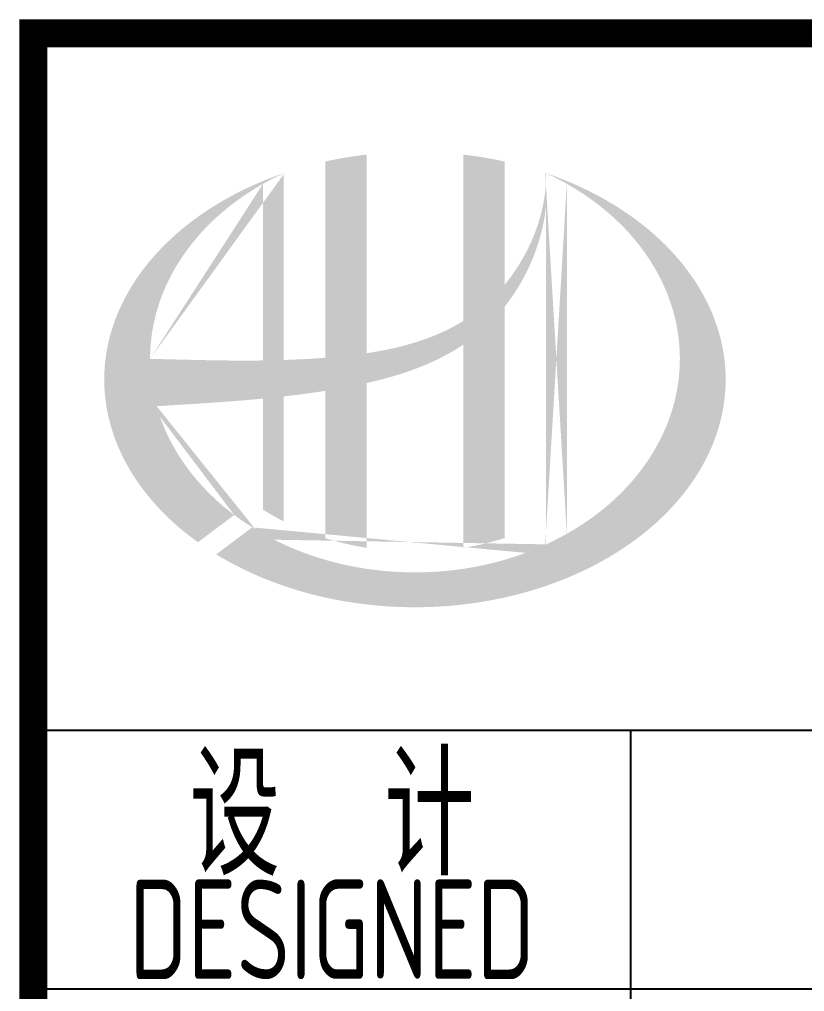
# Model space of a CAD drawing. Extents: x 5693218 to 11495510, y -728562 to -461276.
# Drawn here: x 5732340 to 5734310, y -499183 to -496741 of the extents above; entities that cross this region are included whole.
import ezdxf
from ezdxf.enums import TextEntityAlignment as Align

# ---------------------------------------------------------------- set-up
doc = ezdxf.new("R2010")
doc.units = 0
doc.header["$LTSCALE"] = 1000
doc.header["$MEASUREMENT"] = 0
doc.layers.get('0').update_dxf_attribs({"linetype": 'CONTINUOUS'})
doc.styles.add('AHD', font='sceie.shx', dxfattribs={"width": 0.7, "bigfont": 'sceic.shx'})

msp = doc.modelspace()

# ---------------------------------------------------------------- hatches: boundary and pattern name
h = msp.add_hatch(color=256)
edge = h.paths.add_edge_path()
edge.add_spline(control_points=[(5733211, -497654.8), (5733217.1, -497653.5), (5733223.2, -497652), (5733272.3, -497640.1), (5733314.9, -497627.2), (5733389.9, -497596), (5733422.8, -497579.1), (5733453.7, -497558.5)], knot_values=[61.629012, 61.629012, 61.629012, 61.629012, 63.330431, 63.330431, 75.353634, 75.353634, 85.398649, 85.398649, 85.398649, 85.398649], degree=3, periodic=0)
edge.add_line((5733453.7, -497558.5), (5733453.7, -498068.7))
edge.add_spline(control_points=[(5733453.7, -498068.7), (5733470.9, -498066), (5733487.9, -498062.6), (5733522.6, -498054.6), (5733540.3, -498049.7), (5733557.7, -498044.3)], knot_values=[4.908456, 4.908456, 4.908456, 4.908456, 4.992821, 4.992821, 5.083034, 5.083034, 5.083034, 5.083034], degree=3, periodic=0)
edge.add_line((5733557.7, -498044.3), (5733557.7, -497462.9))
edge.add_spline(control_points=[(5733557.7, -497462.9), (5733566.4, -497451.9), (5733574.5, -497440.6), (5733600.6, -497400.9), (5733616.3, -497370.9), (5733645.6, -497298.2), (5733656.8, -497254.4), (5733661.5, -497209.1), (5733661.6, -497207.8), (5733661.7, -497206.5)], knot_values=[97.991744, 97.991744, 97.991744, 97.991744, 101.64219, 101.64219, 110.337975, 110.337975, 121.934322, 121.934322, 122.270691, 122.270691, 122.270691, 122.270691], degree=3, periodic=0)
edge.add_line((5733661.7, -497206.5), (5733661.7, -497136.1))
edge.add_spline(control_points=[(5733661.7, -497136.1), (5733661.6, -497143.7), (5733661.3, -497151.4), (5733660.7, -497159.1)], knot_values=[126.194075, 126.194075, 126.194075, 126.194075, 128.396762, 128.396762, 128.396762, 128.396762], degree=3, periodic=0)
edge.add_spline(control_points=[(5733660.7, -497159.1), (5733660.2, -497165.3), (5733659.6, -497171.5), (5733658.8, -497177.7)], knot_values=[124.417049, 124.417049, 124.417049, 124.417049, 126.194075, 126.194075, 126.194075, 126.194075], degree=3, periodic=0)
edge.add_spline(control_points=[(5733658.8, -497177.7), (5733657.7, -497186.8), (5733656.2, -497196), (5733654.4, -497205.1)], knot_values=[121.80529, 121.80529, 121.80529, 121.80529, 124.417049, 124.417049, 124.417049, 124.417049], degree=3, periodic=0)
edge.add_spline(control_points=[(5733654.4, -497205.1), (5733652, -497217.2), (5733649.1, -497229.3), (5733645.6, -497241.4)], knot_values=[118.31574, 118.31574, 118.31574, 118.31574, 121.80529, 121.80529, 121.80529, 121.80529], degree=3, periodic=0)
edge.add_spline(control_points=[(5733645.6, -497241.4), (5733642.1, -497253.5), (5733638.1, -497265.5), (5733633.5, -497277.4)], knot_values=[114.795988, 114.795988, 114.795988, 114.795988, 118.31574, 118.31574, 118.31574, 118.31574], degree=3, periodic=0)
edge.add_spline(control_points=[(5733633.5, -497277.4), (5733629, -497289.1), (5733624.1, -497300.6), (5733618.6, -497311.9)], knot_values=[111.329641, 111.329641, 111.329641, 111.329641, 114.795988, 114.795988, 114.795988, 114.795988], degree=3, periodic=0)
edge.add_spline(control_points=[(5733618.6, -497311.9), (5733613.1, -497323.5), (5733607.1, -497334.8), (5733600.6, -497345.9)], knot_values=[107.79529, 107.79529, 107.79529, 107.79529, 111.329641, 111.329641, 111.329641, 111.329641], degree=3, periodic=0)
edge.add_spline(control_points=[(5733600.6, -497345.9), (5733594.3, -497356.7), (5733587.6, -497367.3), (5733580.5, -497377.5)], knot_values=[104.343579, 104.343579, 104.343579, 104.343579, 107.79529, 107.79529, 107.79529, 107.79529], degree=3, periodic=0)
edge.add_spline(control_points=[(5733580.5, -497377.5), (5733573.3, -497387.9), (5733565.7, -497398), (5733557.7, -497407.7)], knot_values=[100.8507, 100.8507, 100.8507, 100.8507, 104.343579, 104.343579, 104.343579, 104.343579], degree=3, periodic=0)
edge.add_line((5733557.7, -497407.7), (5733557.7, -497098.4))
edge.add_spline(control_points=[(5733557.7, -497098.4), (5733523.6, -497090.8), (5733488.9, -497085), (5733453.7, -497080.9)], knot_values=[4.423999, 4.423999, 4.423999, 4.423999, 4.558741, 4.558741, 4.558741, 4.558741], degree=3, periodic=0)
edge.add_line((5733453.7, -497080.9), (5733453.7, -497499))
edge.add_spline(control_points=[(5733453.7, -497499), (5733381.7, -497543.6), (5733297.5, -497566.8), (5733211, -497579.8)], knot_values=[63.246215, 63.246215, 63.246215, 63.246215, 87.689124, 87.689124, 87.689124, 87.689124], degree=3, periodic=0)
edge.add_line((5733211, -497579.8), (5733211, -497080.9))
edge.add_spline(control_points=[(5733211, -497080.9), (5733175.9, -497085), (5733141.1, -497090.8), (5733107, -497098.4)], knot_values=[4.866038, 4.866038, 4.866038, 4.866038, 5.000777, 5.000777, 5.000777, 5.000777], degree=3, periodic=0)
edge.add_line((5733107, -497098.4), (5733107, -497591.2))
edge.add_spline(control_points=[(5733107, -497591.2), (5733105.3, -497591.4), (5733070.4, -497594), (5733035.8, -497595.7), (5733003, -497596.8)], knot_values=[43.657356, 43.657356, 43.657356, 43.657356, 44.134253, 53.497092, 53.497092, 53.497092, 53.497092], degree=3, periodic=0)
edge.add_line((5733003, -497596.8), (5733003, -497127.7))
edge.add_spline(control_points=[(5733003, -497127.7), (5732986, -497133.5), (5732969.2, -497139.8), (5732952.8, -497146.5)], knot_values=[5.14157, 5.14157, 5.14157, 5.14157, 5.212921, 5.212921, 5.212921, 5.212921], degree=3, periodic=0)
edge.add_spline(control_points=[(5732952.8, -497146.5), (5732945.9, -497149.4), (5732939.1, -497152.3), (5732906.9, -497166.5), (5732882.3, -497178.7), (5732858.8, -497191.9)], knot_values=[5.212921, 5.212921, 5.212921, 5.212921, 5.24296, 5.24296, 5.355623, 5.355623, 5.355623, 5.355623], degree=3, periodic=0)
edge.add_spline(control_points=[(5732858.8, -497191.9), (5732844, -497200.3), (5732829.5, -497209), (5732815.5, -497218.1)], knot_values=[5.355623, 5.355623, 5.355623, 5.355623, 5.426974, 5.426974, 5.426974, 5.426974], degree=3, periodic=0)
edge.add_spline(control_points=[(5732815.5, -497218.1), (5732808.1, -497222.9), (5732800.8, -497227.9), (5732787.3, -497237.3), (5732781.1, -497241.9), (5732775, -497246.5)], knot_values=[5.426974, 5.426974, 5.426974, 5.426974, 5.464765, 5.464765, 5.498325, 5.498325, 5.498325, 5.498325], degree=3, periodic=0)
edge.add_spline(control_points=[(5732775, -497246.5), (5732748.9, -497266), (5732724.8, -497286.9), (5732702.9, -497308.9)], knot_values=[5.498325, 5.498325, 5.498325, 5.498325, 5.641027, 5.641027, 5.641027, 5.641027], degree=3, periodic=0)
edge.add_spline(control_points=[(5732702.9, -497308.9), (5732695.9, -497315.9), (5732689.2, -497323), (5732668.7, -497345.6), (5732655.8, -497361.4), (5732644.1, -497377.6)], knot_values=[5.641027, 5.641027, 5.641027, 5.641027, 5.686569, 5.686569, 5.783729, 5.783729, 5.783729, 5.783729], degree=3, periodic=0)
edge.add_spline(control_points=[(5732644.1, -497377.6), (5732628.9, -497398.4), (5732615.6, -497419.8), (5732602.5, -497444.7), (5732600.9, -497447.9), (5732599.3, -497451.1)], knot_values=[5.783729, 5.783729, 5.783729, 5.783729, 5.908374, 5.908374, 5.92643, 5.92643, 5.92643, 5.92643], degree=3, periodic=0)
edge.add_spline(control_points=[(5732599.3, -497451.1), (5732586.8, -497476.2), (5732576.8, -497501.9), (5732569.3, -497527.8)], knot_values=[5.92643, 5.92643, 5.92643, 5.92643, 6.069132, 6.069132, 6.069132, 6.069132], degree=3, periodic=0)
edge.add_spline(control_points=[(5732569.3, -497527.8), (5732566.1, -497538.9), (5732563.3, -497550.1), (5732557.9, -497576.2), (5732555.7, -497591.3), (5732554.2, -497606.3)], knot_values=[6.069132, 6.069132, 6.069132, 6.069132, 6.130179, 6.130179, 6.211834, 6.211834, 6.211834, 6.211834], degree=3, periodic=0)
edge.add_spline(control_points=[(5732554.2, -497606.3), (5732553, -497619.5), (5732552.4, -497632.7), (5732552.4, -497645.9)], knot_values=[6.211834, 6.211834, 6.211834, 6.211834, 6.283185, 6.283185, 6.283185, 6.283185], degree=3, periodic=0)
edge.add_spline(control_points=[(5732552.4, -497645.9), (5732552.4, -497655.2), (5732552.7, -497664.5), (5732553.3, -497673.9)], knot_values=[6.283185, 6.283185, 6.283185, 6.283185, 6.333655, 6.333655, 6.333655, 6.333655], degree=3, periodic=0)
edge.add_spline(control_points=[(5732553.3, -497673.9), (5732554.6, -497692.5), (5732557.1, -497711.1), (5732560.8, -497729.6)], knot_values=[6.333655, 6.333655, 6.333655, 6.333655, 6.434594, 6.434594, 6.434594, 6.434594], degree=3, periodic=0)
edge.add_spline(control_points=[(5732560.8, -497729.6), (5732561.1, -497730.9), (5732561.3, -497732.1), (5732565.3, -497750.6), (5732570, -497767.7), (5732575.9, -497784.8)], knot_values=[6.434594, 6.434594, 6.434594, 6.434594, 6.441278, 6.441278, 6.535532, 6.535532, 6.535532, 6.535532], degree=3, periodic=0)
edge.add_spline(control_points=[(5732575.9, -497784.8), (5732582.2, -497803), (5732589.7, -497821), (5732598.4, -497838.8)], knot_values=[6.535532, 6.535532, 6.535532, 6.535532, 6.636471, 6.636471, 6.636471, 6.636471], degree=3, periodic=0)
edge.add_spline(control_points=[(5732598.4, -497838.8), (5732600.6, -497843.3), (5732602.9, -497847.8), (5732612.3, -497865.4), (5732619.9, -497878.5), (5732628.3, -497891.3)], knot_values=[6.636471, 6.636471, 6.636471, 6.636471, 6.661894, 6.661894, 6.73741, 6.73741, 6.73741, 6.73741], degree=3, periodic=0)
edge.add_spline(control_points=[(5732628.3, -497891.3), (5732639.5, -497908.5), (5732651.9, -497925.3), (5732665.4, -497941.6)], knot_values=[6.73741, 6.73741, 6.73741, 6.73741, 6.838349, 6.838349, 6.838349, 6.838349], degree=3, periodic=0)
edge.add_spline(control_points=[(5732665.4, -497941.6), (5732671.3, -497948.8), (5732677.5, -497955.9), (5732692, -497971.8), (5732700.5, -497980.6), (5732709.4, -497989.3)], knot_values=[6.838349, 6.838349, 6.838349, 6.838349, 6.88251, 6.88251, 6.939288, 6.939288, 6.939288, 6.939288], degree=3, periodic=0)
edge.add_spline(control_points=[(5732709.4, -497989.3), (5732725.2, -498004.7), (5732742.1, -498019.5), (5732759.9, -498033.7)], knot_values=[6.939288, 6.939288, 6.939288, 6.939288, 7.040227, 7.040227, 7.040227, 7.040227], degree=3, periodic=0)
edge.add_spline(control_points=[(5732759.9, -498033.7), (5732768.9, -498040.8), (5732778.1, -498047.7), (5732787.5, -498054.5)], knot_values=[7.040227, 7.040227, 7.040227, 7.040227, 7.090696, 7.090696, 7.090696, 7.090696], degree=3, periodic=0)
edge.add_line((5732787.5, -498054.5), (5732878.7, -497986.1))
edge.add_ellipse((5733332.4, -497593.9), major_axis=(665, 0), ratio=0.806676, start_angle=192.819, end_angle=226.9853, ccw=False)
edge.add_spline(control_points=[(5732683.9, -497712.9), (5732708, -497711.4), (5732732, -497710), (5732820.7, -497704.4), (5732885.5, -497700.1), (5732951, -497693.8)], knot_values=[11.398263, 11.398263, 11.398263, 11.398263, 18.40729, 18.40729, 37.18094, 37.18094, 37.18094, 37.18094], degree=3, periodic=0)
edge.add_line((5732951, -497693.8), (5732951, -497972.9))
edge.add_spline(control_points=[(5732951, -497972.9), (5732954.6, -497975.1), (5732958.2, -497977.3), (5732975.1, -497987.5), (5732988.9, -497995.1), (5733003, -498002.2)], knot_values=[4.049945, 4.049945, 4.049945, 4.049945, 4.072021, 4.072021, 4.153257, 4.153257, 4.153257, 4.153257], degree=3, periodic=0)
edge.add_line((5733003, -498002.2), (5733003, -497688.3))
edge.add_spline(control_points=[(5733003, -497688.3), (5733035.2, -497684.7), (5733067.6, -497680.4), (5733102.5, -497675.1), (5733104.7, -497674.7), (5733107, -497674.4)], knot_values=[42.135009, 42.135009, 42.135009, 42.135009, 51.307228, 51.307228, 51.948574, 51.948574, 51.948574, 51.948574], degree=3, periodic=0)
edge.add_line((5733107, -497674.4), (5733107, -498044.3))
edge.add_spline(control_points=[(5733107, -498044.3), (5733140.7, -498054.8), (5733175.5, -498063), (5733211, -498068.7)], knot_values=[4.34174, 4.34174, 4.34174, 4.34174, 4.516316, 4.516316, 4.516316, 4.516316], degree=3, periodic=0)
edge.add_line((5733211, -498068.7), (5733211, -497654.8))
edge = h.paths.add_edge_path(flags=16)
edge.add_ellipse((5733332.4, -497593.9), major_axis=(665, 0), ratio=0.806676, start_angle=124.9875, end_angle=179.999, ccw=False)
edge.add_line((5732951, -497154.4), (5732951, -497598))
edge.add_spline(control_points=[(5732951, -497598), (5732855.7, -497599.3), (5732761.7, -497596.2), (5732667.3, -497593.9)], knot_values=[11.27373, 11.27373, 11.27373, 11.27373, 38.687513, 38.687513, 38.687513, 38.687513], degree=3, periodic=0)
edge = h.paths.add_edge_path()
edge.add_spline(control_points=[(5732833.5, -498085), (5732864.6, -498104), (5732897.7, -498121.3), (5732982.3, -498158.5), (5733035.6, -498176.4), (5733146.4, -498202.9), (5733203.8, -498211.6), (5733320, -498219.4), (5733378.6, -498218.5), (5733494.2, -498207), (5733551.1, -498196.5), (5733660.1, -498166.4), (5733712.2, -498146.9), (5733809.1, -498100), (5733853.9, -498072.7), (5733933.9, -498011.7), (5733969.1, -497978.1), (5734028.4, -497906.7), (5734052.5, -497868.8), (5734088.9, -497790.7), (5734101.2, -497750.4), (5734113.7, -497669.2), (5734114, -497628.3), (5734102.5, -497546.8), (5734090.7, -497506.3), (5734055.1, -497427.5), (5734031.3, -497389.3), (5733972.5, -497317.2), (5733937.5, -497283.2), (5733857.7, -497221.6), (5733812.9, -497193.9), (5733731.7, -497154.1), (5733697.4, -497139.9), (5733661.7, -497127.7)], knot_values=[0.886421, 0.886421, 0.886421, 0.886421, 1.040557, 1.040557, 1.261172, 1.261172, 1.481788, 1.481788, 1.702404, 1.702404, 1.92302, 1.92302, 2.143636, 2.143636, 2.364252, 2.364252, 2.584868, 2.584868, 2.805484, 2.805484, 3.026099, 3.026099, 3.246715, 3.246715, 3.46852, 3.46852, 3.690325, 3.690325, 3.91213, 3.91213, 4.133935, 4.133935, 4.283209, 4.283209, 4.283209, 4.283209], degree=3, periodic=0)
edge.add_line((5733661.7, -497127.7), (5733661.7, -497127.7))
edge.add_spline(control_points=[(5733661.7, -497127.8), (5733661.7, -497130.6), (5733661.7, -497133.3), (5733661.7, -497136.1)], knot_values=[128.396762, 128.396762, 128.396762, 128.396762, 129.192193, 129.192193, 129.192193, 129.192193], degree=3, periodic=0)
edge.add_line((5733661.7, -497136.1), (5733661.7, -498059.9))
edge.add_ellipse((5733332.4, -497593.9), major_axis=(665, 0), ratio=0.806676, start_angle=232.1054, end_angle=299.6833, ccw=False)
edge.add_line((5732923.9, -498017.2), (5732833.5, -498085))
edge = h.paths.add_edge_path(flags=16)
edge.add_ellipse((5733332.4, -497593.9), major_axis=(665, 0), ratio=0.806676, start_angle=304.9875, end_angle=415.0121, ccw=False)
edge.add_line((5733713.7, -498033.4), (5733713.7, -497154.4))
h = msp.add_hatch(color=256)
edge = h.paths.add_edge_path()
edge.add_spline(control_points=[(5733211, -497654.8), (5733217.1, -497653.5), (5733223.2, -497652), (5733272.3, -497640.1), (5733314.9, -497627.2), (5733389.9, -497596), (5733422.8, -497579.1), (5733453.7, -497558.5)], knot_values=[61.629012, 61.629012, 61.629012, 61.629012, 63.330431, 63.330431, 75.353634, 75.353634, 85.398649, 85.398649, 85.398649, 85.398649], degree=3, periodic=0)
edge.add_line((5733453.7, -497558.5), (5733453.7, -498068.7))
edge.add_spline(control_points=[(5733453.7, -498068.7), (5733470.9, -498066), (5733487.9, -498062.6), (5733522.6, -498054.6), (5733540.3, -498049.7), (5733557.7, -498044.3)], knot_values=[4.908456, 4.908456, 4.908456, 4.908456, 4.992821, 4.992821, 5.083034, 5.083034, 5.083034, 5.083034], degree=3, periodic=0)
edge.add_line((5733557.7, -498044.3), (5733557.7, -497462.9))
edge.add_spline(control_points=[(5733557.7, -497462.9), (5733566.4, -497451.9), (5733574.5, -497440.6), (5733600.6, -497400.9), (5733616.3, -497370.9), (5733645.6, -497298.2), (5733656.8, -497254.4), (5733661.5, -497209.1), (5733661.6, -497207.8), (5733661.7, -497206.5)], knot_values=[97.991744, 97.991744, 97.991744, 97.991744, 101.64219, 101.64219, 110.337975, 110.337975, 121.934322, 121.934322, 122.270691, 122.270691, 122.270691, 122.270691], degree=3, periodic=0)
edge.add_line((5733661.7, -497206.5), (5733661.7, -497136.1))
edge.add_spline(control_points=[(5733661.7, -497136.1), (5733661.6, -497143.7), (5733661.3, -497151.4), (5733660.7, -497159.1)], knot_values=[126.194075, 126.194075, 126.194075, 126.194075, 128.396762, 128.396762, 128.396762, 128.396762], degree=3, periodic=0)
edge.add_spline(control_points=[(5733660.7, -497159.1), (5733660.2, -497165.3), (5733659.6, -497171.5), (5733658.8, -497177.7)], knot_values=[124.417049, 124.417049, 124.417049, 124.417049, 126.194075, 126.194075, 126.194075, 126.194075], degree=3, periodic=0)
edge.add_spline(control_points=[(5733658.8, -497177.7), (5733657.7, -497186.8), (5733656.2, -497196), (5733654.4, -497205.1)], knot_values=[121.80529, 121.80529, 121.80529, 121.80529, 124.417049, 124.417049, 124.417049, 124.417049], degree=3, periodic=0)
edge.add_spline(control_points=[(5733654.4, -497205.1), (5733652, -497217.2), (5733649.1, -497229.3), (5733645.6, -497241.4)], knot_values=[118.31574, 118.31574, 118.31574, 118.31574, 121.80529, 121.80529, 121.80529, 121.80529], degree=3, periodic=0)
edge.add_spline(control_points=[(5733645.6, -497241.4), (5733642.1, -497253.5), (5733638.1, -497265.5), (5733633.5, -497277.4)], knot_values=[114.795988, 114.795988, 114.795988, 114.795988, 118.31574, 118.31574, 118.31574, 118.31574], degree=3, periodic=0)
edge.add_spline(control_points=[(5733633.5, -497277.4), (5733629, -497289.1), (5733624.1, -497300.6), (5733618.6, -497311.9)], knot_values=[111.329641, 111.329641, 111.329641, 111.329641, 114.795988, 114.795988, 114.795988, 114.795988], degree=3, periodic=0)
edge.add_spline(control_points=[(5733618.6, -497311.9), (5733613.1, -497323.5), (5733607.1, -497334.8), (5733600.6, -497345.9)], knot_values=[107.79529, 107.79529, 107.79529, 107.79529, 111.329641, 111.329641, 111.329641, 111.329641], degree=3, periodic=0)
edge.add_spline(control_points=[(5733600.6, -497345.9), (5733594.3, -497356.7), (5733587.6, -497367.3), (5733580.5, -497377.5)], knot_values=[104.343579, 104.343579, 104.343579, 104.343579, 107.79529, 107.79529, 107.79529, 107.79529], degree=3, periodic=0)
edge.add_spline(control_points=[(5733580.5, -497377.5), (5733573.3, -497387.9), (5733565.7, -497398), (5733557.7, -497407.7)], knot_values=[100.8507, 100.8507, 100.8507, 100.8507, 104.343579, 104.343579, 104.343579, 104.343579], degree=3, periodic=0)
edge.add_line((5733557.7, -497407.7), (5733557.7, -497098.4))
edge.add_spline(control_points=[(5733557.7, -497098.4), (5733523.6, -497090.8), (5733488.9, -497085), (5733453.7, -497080.9)], knot_values=[4.423999, 4.423999, 4.423999, 4.423999, 4.558741, 4.558741, 4.558741, 4.558741], degree=3, periodic=0)
edge.add_line((5733453.7, -497080.9), (5733453.7, -497499))
edge.add_spline(control_points=[(5733453.7, -497499), (5733381.7, -497543.6), (5733297.5, -497566.8), (5733211, -497579.8)], knot_values=[63.246215, 63.246215, 63.246215, 63.246215, 87.689124, 87.689124, 87.689124, 87.689124], degree=3, periodic=0)
edge.add_line((5733211, -497579.8), (5733211, -497080.9))
edge.add_spline(control_points=[(5733211, -497080.9), (5733175.9, -497085), (5733141.1, -497090.8), (5733107, -497098.4)], knot_values=[4.866038, 4.866038, 4.866038, 4.866038, 5.000777, 5.000777, 5.000777, 5.000777], degree=3, periodic=0)
edge.add_line((5733107, -497098.4), (5733107, -497591.2))
edge.add_spline(control_points=[(5733107, -497591.2), (5733105.3, -497591.4), (5733070.4, -497594), (5733035.8, -497595.7), (5733003, -497596.8)], knot_values=[43.657356, 43.657356, 43.657356, 43.657356, 44.134253, 53.497092, 53.497092, 53.497092, 53.497092], degree=3, periodic=0)
edge.add_line((5733003, -497596.8), (5733003, -497127.7))
edge.add_spline(control_points=[(5733003, -497127.7), (5732986, -497133.5), (5732969.2, -497139.8), (5732952.8, -497146.5)], knot_values=[5.14157, 5.14157, 5.14157, 5.14157, 5.212921, 5.212921, 5.212921, 5.212921], degree=3, periodic=0)
edge.add_spline(control_points=[(5732952.8, -497146.5), (5732945.9, -497149.4), (5732939.1, -497152.3), (5732906.9, -497166.5), (5732882.3, -497178.7), (5732858.8, -497191.9)], knot_values=[5.212921, 5.212921, 5.212921, 5.212921, 5.24296, 5.24296, 5.355623, 5.355623, 5.355623, 5.355623], degree=3, periodic=0)
edge.add_spline(control_points=[(5732858.8, -497191.9), (5732844, -497200.3), (5732829.5, -497209), (5732815.5, -497218.1)], knot_values=[5.355623, 5.355623, 5.355623, 5.355623, 5.426974, 5.426974, 5.426974, 5.426974], degree=3, periodic=0)
edge.add_spline(control_points=[(5732815.5, -497218.1), (5732808.1, -497222.9), (5732800.8, -497227.9), (5732787.3, -497237.3), (5732781.1, -497241.9), (5732775, -497246.5)], knot_values=[5.426974, 5.426974, 5.426974, 5.426974, 5.464765, 5.464765, 5.498325, 5.498325, 5.498325, 5.498325], degree=3, periodic=0)
edge.add_spline(control_points=[(5732775, -497246.5), (5732748.9, -497266), (5732724.8, -497286.9), (5732702.9, -497308.9)], knot_values=[5.498325, 5.498325, 5.498325, 5.498325, 5.641027, 5.641027, 5.641027, 5.641027], degree=3, periodic=0)
edge.add_spline(control_points=[(5732702.9, -497308.9), (5732695.9, -497315.9), (5732689.2, -497323), (5732668.7, -497345.6), (5732655.8, -497361.4), (5732644.1, -497377.6)], knot_values=[5.641027, 5.641027, 5.641027, 5.641027, 5.686569, 5.686569, 5.783729, 5.783729, 5.783729, 5.783729], degree=3, periodic=0)
edge.add_spline(control_points=[(5732644.1, -497377.6), (5732628.9, -497398.4), (5732615.6, -497419.8), (5732602.5, -497444.7), (5732600.9, -497447.9), (5732599.3, -497451.1)], knot_values=[5.783729, 5.783729, 5.783729, 5.783729, 5.908374, 5.908374, 5.92643, 5.92643, 5.92643, 5.92643], degree=3, periodic=0)
edge.add_spline(control_points=[(5732599.3, -497451.1), (5732586.8, -497476.2), (5732576.8, -497501.9), (5732569.3, -497527.8)], knot_values=[5.92643, 5.92643, 5.92643, 5.92643, 6.069132, 6.069132, 6.069132, 6.069132], degree=3, periodic=0)
edge.add_spline(control_points=[(5732569.3, -497527.8), (5732566.1, -497538.9), (5732563.3, -497550.1), (5732557.9, -497576.2), (5732555.7, -497591.3), (5732554.2, -497606.3)], knot_values=[6.069132, 6.069132, 6.069132, 6.069132, 6.130179, 6.130179, 6.211834, 6.211834, 6.211834, 6.211834], degree=3, periodic=0)
edge.add_spline(control_points=[(5732554.2, -497606.3), (5732553, -497619.5), (5732552.4, -497632.7), (5732552.4, -497645.9)], knot_values=[6.211834, 6.211834, 6.211834, 6.211834, 6.283185, 6.283185, 6.283185, 6.283185], degree=3, periodic=0)
edge.add_spline(control_points=[(5732552.4, -497645.9), (5732552.4, -497655.2), (5732552.7, -497664.5), (5732553.3, -497673.9)], knot_values=[6.283185, 6.283185, 6.283185, 6.283185, 6.333655, 6.333655, 6.333655, 6.333655], degree=3, periodic=0)
edge.add_spline(control_points=[(5732553.3, -497673.9), (5732554.6, -497692.5), (5732557.1, -497711.1), (5732560.8, -497729.6)], knot_values=[6.333655, 6.333655, 6.333655, 6.333655, 6.434594, 6.434594, 6.434594, 6.434594], degree=3, periodic=0)
edge.add_spline(control_points=[(5732560.8, -497729.6), (5732561.1, -497730.9), (5732561.3, -497732.1), (5732565.3, -497750.6), (5732570, -497767.7), (5732575.9, -497784.8)], knot_values=[6.434594, 6.434594, 6.434594, 6.434594, 6.441278, 6.441278, 6.535532, 6.535532, 6.535532, 6.535532], degree=3, periodic=0)
edge.add_spline(control_points=[(5732575.9, -497784.8), (5732582.2, -497803), (5732589.7, -497821), (5732598.4, -497838.8)], knot_values=[6.535532, 6.535532, 6.535532, 6.535532, 6.636471, 6.636471, 6.636471, 6.636471], degree=3, periodic=0)
edge.add_spline(control_points=[(5732598.4, -497838.8), (5732600.6, -497843.3), (5732602.9, -497847.8), (5732612.3, -497865.4), (5732619.9, -497878.5), (5732628.3, -497891.3)], knot_values=[6.636471, 6.636471, 6.636471, 6.636471, 6.661894, 6.661894, 6.73741, 6.73741, 6.73741, 6.73741], degree=3, periodic=0)
edge.add_spline(control_points=[(5732628.3, -497891.3), (5732639.5, -497908.5), (5732651.9, -497925.3), (5732665.4, -497941.6)], knot_values=[6.73741, 6.73741, 6.73741, 6.73741, 6.838349, 6.838349, 6.838349, 6.838349], degree=3, periodic=0)
edge.add_spline(control_points=[(5732665.4, -497941.6), (5732671.3, -497948.8), (5732677.5, -497955.9), (5732692, -497971.8), (5732700.5, -497980.6), (5732709.4, -497989.3)], knot_values=[6.838349, 6.838349, 6.838349, 6.838349, 6.88251, 6.88251, 6.939288, 6.939288, 6.939288, 6.939288], degree=3, periodic=0)
edge.add_spline(control_points=[(5732709.4, -497989.3), (5732725.2, -498004.7), (5732742.1, -498019.5), (5732759.9, -498033.7)], knot_values=[6.939288, 6.939288, 6.939288, 6.939288, 7.040227, 7.040227, 7.040227, 7.040227], degree=3, periodic=0)
edge.add_spline(control_points=[(5732759.9, -498033.7), (5732768.9, -498040.8), (5732778.1, -498047.7), (5732787.5, -498054.5)], knot_values=[7.040227, 7.040227, 7.040227, 7.040227, 7.090696, 7.090696, 7.090696, 7.090696], degree=3, periodic=0)
edge.add_line((5732787.5, -498054.5), (5732878.7, -497986.1))
edge.add_ellipse((5733332.4, -497593.9), major_axis=(665, 0), ratio=0.806676, start_angle=192.819, end_angle=226.9853, ccw=False)
edge.add_spline(control_points=[(5732683.9, -497712.9), (5732708, -497711.4), (5732732, -497710), (5732820.7, -497704.4), (5732885.5, -497700.1), (5732951, -497693.8)], knot_values=[11.398263, 11.398263, 11.398263, 11.398263, 18.40729, 18.40729, 37.18094, 37.18094, 37.18094, 37.18094], degree=3, periodic=0)
edge.add_line((5732951, -497693.8), (5732951, -497972.9))
edge.add_spline(control_points=[(5732951, -497972.9), (5732954.6, -497975.1), (5732958.2, -497977.3), (5732975.1, -497987.5), (5732988.9, -497995.1), (5733003, -498002.2)], knot_values=[4.049945, 4.049945, 4.049945, 4.049945, 4.072021, 4.072021, 4.153257, 4.153257, 4.153257, 4.153257], degree=3, periodic=0)
edge.add_line((5733003, -498002.2), (5733003, -497688.3))
edge.add_spline(control_points=[(5733003, -497688.3), (5733035.2, -497684.7), (5733067.6, -497680.4), (5733102.5, -497675.1), (5733104.7, -497674.7), (5733107, -497674.4)], knot_values=[42.135009, 42.135009, 42.135009, 42.135009, 51.307228, 51.307228, 51.948574, 51.948574, 51.948574, 51.948574], degree=3, periodic=0)
edge.add_line((5733107, -497674.4), (5733107, -498044.3))
edge.add_spline(control_points=[(5733107, -498044.3), (5733140.7, -498054.8), (5733175.5, -498063), (5733211, -498068.7)], knot_values=[4.34174, 4.34174, 4.34174, 4.34174, 4.516316, 4.516316, 4.516316, 4.516316], degree=3, periodic=0)
edge.add_line((5733211, -498068.7), (5733211, -497654.8))
edge = h.paths.add_edge_path(flags=16)
edge.add_ellipse((5733332.4, -497593.9), major_axis=(665, 0), ratio=0.806676, start_angle=124.9875, end_angle=179.999, ccw=False)
edge.add_line((5732951, -497154.4), (5732951, -497598))
edge.add_spline(control_points=[(5732951, -497598), (5732855.7, -497599.3), (5732761.7, -497596.2), (5732667.3, -497593.9)], knot_values=[11.27373, 11.27373, 11.27373, 11.27373, 38.687513, 38.687513, 38.687513, 38.687513], degree=3, periodic=0)
edge = h.paths.add_edge_path()
edge.add_spline(control_points=[(5732833.5, -498085), (5732864.6, -498104), (5732897.7, -498121.3), (5732982.3, -498158.5), (5733035.6, -498176.4), (5733146.4, -498202.9), (5733203.8, -498211.6), (5733320, -498219.4), (5733378.6, -498218.5), (5733494.2, -498207), (5733551.1, -498196.5), (5733660.1, -498166.4), (5733712.2, -498146.9), (5733809.1, -498100), (5733853.9, -498072.7), (5733933.9, -498011.7), (5733969.1, -497978.1), (5734028.4, -497906.7), (5734052.5, -497868.8), (5734088.9, -497790.7), (5734101.2, -497750.4), (5734113.7, -497669.2), (5734114, -497628.3), (5734102.5, -497546.8), (5734090.7, -497506.3), (5734055.1, -497427.5), (5734031.3, -497389.3), (5733972.5, -497317.2), (5733937.5, -497283.2), (5733857.7, -497221.6), (5733812.9, -497193.9), (5733731.7, -497154.1), (5733697.4, -497139.9), (5733661.7, -497127.7)], knot_values=[0.886421, 0.886421, 0.886421, 0.886421, 1.040557, 1.040557, 1.261172, 1.261172, 1.481788, 1.481788, 1.702404, 1.702404, 1.92302, 1.92302, 2.143636, 2.143636, 2.364252, 2.364252, 2.584868, 2.584868, 2.805484, 2.805484, 3.026099, 3.026099, 3.246715, 3.246715, 3.46852, 3.46852, 3.690325, 3.690325, 3.91213, 3.91213, 4.133935, 4.133935, 4.283209, 4.283209, 4.283209, 4.283209], degree=3, periodic=0)
edge.add_line((5733661.7, -497127.7), (5733661.7, -497127.7))
edge.add_spline(control_points=[(5733661.7, -497127.8), (5733661.7, -497130.6), (5733661.7, -497133.3), (5733661.7, -497136.1)], knot_values=[128.396762, 128.396762, 128.396762, 128.396762, 129.192193, 129.192193, 129.192193, 129.192193], degree=3, periodic=0)
edge.add_line((5733661.7, -497136.1), (5733661.7, -498059.9))
edge.add_ellipse((5733332.4, -497593.9), major_axis=(665, 0), ratio=0.806676, start_angle=232.1054, end_angle=299.6833, ccw=False)
edge.add_line((5732923.9, -498017.2), (5732833.5, -498085))
edge = h.paths.add_edge_path(flags=16)
edge.add_ellipse((5733332.4, -497593.9), major_axis=(665, 0), ratio=0.806676, start_angle=304.9875, end_angle=415.0121, ccw=False)
edge.add_line((5733713.7, -498033.4), (5733713.7, -497154.4))

# ---------------------------------------------------------------- linework, layer by layer
for p, q in [((5732374.5, -498526.5), (5750374.5, -498526.5)), ((5733874.5, -501776.5), (5733874.5, -498526.5)), ((5732374.5, -499176.5), (5737874.5, -499176.5))]:
    msp.add_line(p, q)
at = {"const_width": 70}
msp.add_lwpolyline([(5732374.5, -496776.5), (5732374.5, -502776.5)], dxfattribs=at)
msp.add_lwpolyline([(5750374.5, -496776.5, 70, 70, 0), (5732374.5, -496776.5, 70, 70, 0), (5732374.5, -502776.5, 0, 0, 0)], format="xyseb")

# ---------------------------------------------------------------- texts
at = {"style": 'AHD', "width": 0.8}
for s, height, p in [('设  计', 300, (5733124.5, -498726.5)), ('设  计', 300, (5733124.5, -498726.5)), ('DESIGNED', 250, (5733124.5, -499026.5)), ('DESIGNED', 250, (5733124.5, -499026.5))]:
    msp.add_text(s, height=height, dxfattribs=at).set_placement(p, align=Align.MIDDLE)

doc.saveas('drawing.dxf')
